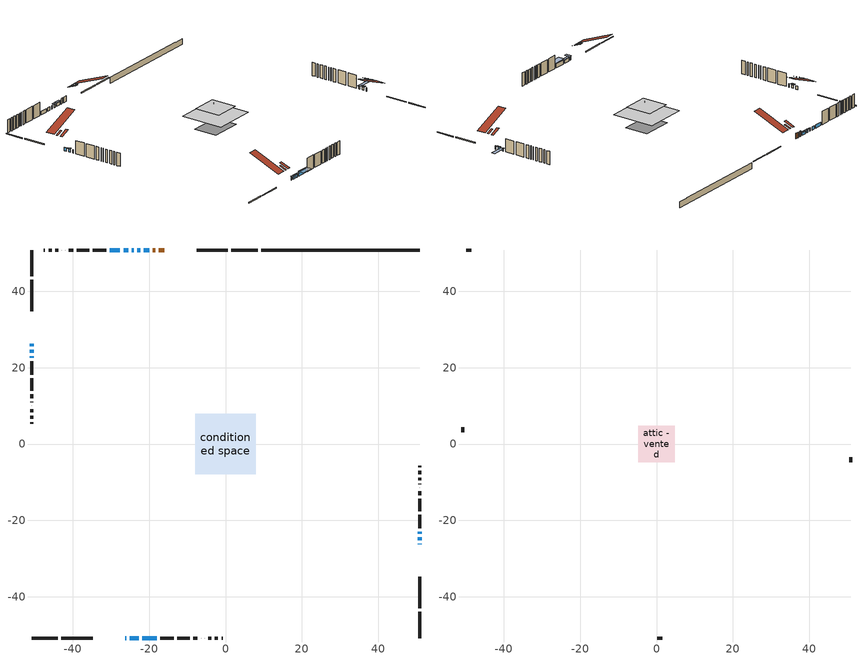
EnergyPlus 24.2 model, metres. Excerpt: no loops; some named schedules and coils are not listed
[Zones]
conditioned space
 floor outside (Floor1 construction): -3.23,-3.23 -3.23,3.23 3.23,3.23 3.23,-3.23 z0.32
 floor adiabatic (AdiabaticFloorConstruction): -7.94,-7.94 -7.94,7.94 7.94,7.94 7.94,-7.94 z2.76
 floor foundation (Slab1 construction): -5.94,-4.42 -5.94,4.42 5.94,4.42 5.94,-4.42 z-1.89
 wall outside (RimJoist1 construction): 8.45,50.83 1.54,50.83 / -50.83,-50.83 -43.92,-50.83 / -50.83,50.83 -50.83,43.92 / 50.83,-50.83 50.83,-43.92 z0.32:0.62
 wall outside (RimJoist2 construction): 0.61,50.83 -7.58,50.83 / -42.99,-50.83 -34.8,-50.83 / -50.83,42.99 -50.83,34.8 / 50.83,-42.99 50.83,-34.8 z0.32:0.62
 wall outside (AdiabaticWallConstruction 1): -16.06,50.83 -17.48,50.83 / -18.41,50.83 -19.01,50.83 z0.32:2.35
 wall outside (AdiabaticWallConstruction): -26.33,-50.83 -25.97,-50.83 z0.32:1.52; -50.83,26.33 -50.83,25.56 / 50.83,-26.33 50.83,-26.15 / -50.83,22.94 -50.83,22.57 / -24.09,50.83 -24.58,50.83 / -25.51,50.83 -26.72,50.83 / -27.64,50.83 -30.38,50.83 z0.32:1.54; -19.94,50.83 -21.47,50.83 / -25.04,-50.83 -22.76,-50.83 / -50.83,24.63 -50.83,23.87 / -22.4,50.83 -23.16,50.83 / 50.83,-25.23 50.83,-24.46 z0.32:1.49; 50.83,-23.54 50.83,-23.02 z0.32:1.14; -21.83,-50.83 -17.96,-50.83 z0.32:1.84
 wall outside (Wall1 construction): -31.31,50.83 -34.82,50.83 / -17.03,-50.83 -13.52,-50.83 / -50.83,21.64 -50.83,18.12 / 50.83,-22.1 50.83,-18.58 z0.32:5.2
 wall outside (Wall2 construction): -35.75,50.83 -39.02,50.83 / -12.59,-50.83 -9.32,-50.83 / -50.83,17.19 -50.83,13.93 / 50.83,-17.65 50.83,-14.38 z0.32:5.2
 wall outside (Wall3 construction): -39.95,50.83 -41,50.83 / -8.39,-50.83 -7.34,-50.83 / -50.83,13 -50.83,11.94 / 50.83,-13.46 50.83,-12.4 z0.32:5.2
 wall outside (Wall4 construction): -41.93,50.83 -41.99,50.83 / -6.41,-50.83 -6.35,-50.83 / -50.83,11.01 -50.83,10.96 / 50.83,-11.47 50.83,-11.41 z0.32:5.2
 wall outside (Wall5 construction): -42.92,50.83 -42.93,50.83 / -5.43,-50.83 -5.41,-50.83 / -50.83,10.03 -50.83,10.01 / 50.83,-10.49 50.83,-10.47 z0.32:5.2
 wall outside (Wall6 construction): -43.86,50.83 -44.58,50.83 / -4.48,-50.83 -3.76,-50.83 / -50.83,9.08 -50.83,8.37 / 50.83,-9.54 50.83,-8.82 z0.32:5.2
 wall outside (Wall7 construction): -45.51,50.83 -46.37,50.83 / -2.83,-50.83 -1.97,-50.83 / -50.83,7.44 -50.83,6.57 / 50.83,-7.89 50.83,-7.03 z0.32:5.2
 wall outside (Wall8 construction): -47.3,50.83 -47.67,50.83 / -1.04,-50.83 -0.67,-50.83 / -50.83,5.65 -50.83,5.27 / 50.83,-6.1 50.83,-5.73 z0.32:5.2
 wall foundation (FoundationWall1 construction): 9.37,50.83,-1.89 9.37,50.83,0.32 46.68,50.83,0.32 46.68,50.83,0.21 50.83,50.83,0.21 50.83,50.83,-1.89
 window (WindowConstruction 11): -26.32,-50.83 -25.97,-50.83 z0.32:1.51
 window (WindowConstruction 4): -50.83,26.32 -50.83,25.56 z0.32:1.54
 window (WindowConstruction 5): 50.83,-26.32 50.83,-26.15 z0.32:1.54
 window (WindowConstruction 6): -19.94,50.83 -21.47,50.83 z0.32:1.49
 window (WindowConstruction 7): -25.04,-50.83 -22.76,-50.83 z0.32:1.49
 window (WindowConstruction 8): -50.83,24.63 -50.83,23.87 z0.32:1.49
 window (WindowConstruction 9): -22.4,50.83 -23.16,50.83 z0.32:1.49
 window (WindowConstruction 10): 50.83,-25.22 50.83,-24.46 z0.32:1.49
 window (WindowConstruction 12): 50.83,-23.53 50.83,-23.02 z0.32:1.13
 window (WindowConstruction 13): -50.83,22.94 -50.83,22.57 z0.32:1.54
 window (WindowConstruction): -24.09,50.83 -24.58,50.83 z0.32:1.54
 window (WindowConstruction 1): -25.51,50.83 -26.71,50.83 z0.32:1.54
 window (WindowConstruction 2): -27.64,50.83 -30.38,50.83 z0.32:1.54
 window (WindowConstruction 3): -21.83,-50.83 -17.96,-50.83 z0.32:1.84
 door (Door): -16.06,50.83 -17.48,50.83 z0.32:2.35
 door (Door 1): -18.41,50.83 -19.01,50.83 z0.32:2.35
 ceiling adiabatic (AdiabaticFloorConstruction): 7.94,-7.94 7.94,7.94 -7.94,7.94 -7.94,-7.94 z2.76
 roof outside (Roof4 construction): -13.29,50.83,5.2 -13.29,48.47,6.18 -12.65,48.47,6.18 -12.65,50.83,5.2; -29.09,-50.83,5.2 -29.09,-48.47,6.18 -29.73,-48.47,6.18 -29.73,-50.83,5.2; -50.83,29.09,5.2 -48.47,29.09,6.18 -48.47,29.73,6.18 -50.83,29.73,5.2; 50.83,-29.09,5.2 48.47,-29.09,6.18 48.47,-29.73,6.18 50.83,-29.73,5.2
 roof outside (Roof5 construction): -15.13,50.83,5.2 -15.13,47.47,6.6 -14.22,47.47,6.6 -14.22,50.83,5.2; -27.25,-50.83,5.2 -27.25,-47.47,6.6 -28.16,-47.47,6.6 -28.16,-50.83,5.2; -50.83,27.25,5.2 -47.47,27.25,6.6 -47.47,28.16,6.6 -50.83,28.16,5.2; 50.83,-27.25,5.2 47.47,-27.25,6.6 47.47,-28.16,6.6 50.83,-28.16,5.2
attic - vented
 floor to conditioned space (Floor2 construction Reversed): -4.83,-4.83 -4.83,4.83 4.83,4.83 4.83,-4.83 z5.2
 floor to conditioned space (Floor3 construction Reversed): -2.95,-2.95 -2.95,2.95 2.95,2.95 2.95,-2.95 z5.2
 floor to conditioned space (Floor4 construction Reversed): -2.48,-2.48 -2.48,2.48 2.48,2.48 2.48,-2.48 z5.2
 wall outside (Wall9 construction): -48.6,50.83 -49.9,50.83 / 0.26,-50.83 1.56,-50.83 / -50.83,4.35 -50.83,3.05 / 50.83,-4.8 50.83,-3.5 z0.32:5.2
 roof outside (Roof1 construction): -11.72,50.83,5.2 -11.72,38.95,10.14 -8.51,38.95,10.14 -8.51,50.83,5.2; -30.66,-50.83,5.2 -30.66,-38.95,10.14 -33.87,-38.95,10.14 -33.87,-50.83,5.2; -50.83,30.66,5.2 -38.95,30.66,10.14 -38.95,33.87,10.14 -50.83,33.87,5.2; 50.83,-30.66,5.2 38.95,-30.66,10.14 38.95,-33.87,10.14 50.83,-33.87,5.2
shading: -25.67,-50.83 -26.62,-50.83 -26.62,-52.96 -25.67,-52.96 z1.81; -21.77,50.83 -19.64,50.83 -19.64,51.44 -21.77,51.44 z1.79; -22.46,-50.83 -25.34,-50.83 -25.34,-51.44 -22.46,-51.44 z1.79; -50.83,23.57 -50.83,24.93 -51.44,24.93 -51.44,23.57 z1.79; -23.46,50.83 -22.1,50.83 -22.1,51.44 -23.46,51.44 z1.79; 50.83,-24.16 50.83,-25.52 51.44,-25.52 51.44,-24.16 z1.79; 50.83,-22.73 50.83,-23.83 56.32,-23.83 56.32,-22.73 z1.43; -17.67,-50.83 -22.13,-50.83 -22.13,-52.96 -17.67,-52.96 z2.14
[Building]
Building 1: Terrain=Suburbs
[Site:Location]
Halifax Intl AP_NS: Latitude {deg}=44.88; Longitude {deg}=-63.51; Time Zone {hr}=-4; Elevation {m}=145; Keep Site Location Information=Yes
[Site:GroundTemperature:Shallow]
3.15511, 1.33576, 1.19006, 2.05344, 5.51939, 8.9692, 11.96, 13.8546, 14.0156, 12.4746, 9.56009, 6.2161
[Site:WaterMainsTemperature]
Calculation Method=Schedule; Temperature Schedule=mains temperature schedule
[Material] Roughness=Rough; Thermal Absorptance=0.9
Name | Thickness {m} | Conductivity {W/m-K} | Density {kg/m3} | Specific Heat {J/kg-K} | Solar Absorptance | Visible Absorptance
asphalt or fiberglass shingles | 0.00635 | 0.162714 | 1121.4 | 1465.45 | 0.4 | 0.4
ceiling loosefill ins | 0.169333 | 0.0480833 | 16.02 | 1046.75 | 0.7 | 0.7
ceiling stud and cavity | 0.1397 | 0.132228 | 65.682 | 1177.47 | 0.7 | 0.7
ceiling stud and cavity 1 | 0.1397 | 0.137024 | 65.682 | 1177.47 | 0.7 | 0.7
ceiling stud and cavity 2 | 0.1397 | 0.153456 | 65.682 | 1177.47 | 0.7 | 0.7
concrete 4.0 in. | 0.1016 | 1.803125 | 2242.8 | 837.4 | 0.7 | 0.7
concrete 8.0 in. | 0.2032 | 1.803125 | 2242.8 | 837.4 | 0.7 | 0.7
door material | 0.04445 | 0.0451087 | 512.64 | 1214.23 | 0.7 | 0.7
exterior vertical ins | 0.00865785 | 0.029427 | 32.04 | 1214.23 | 0.7 | 0.7
floor covering | 0.0127 | 0.0433444 | 54.468 | 1339.84 | 0.6 | 0.6
floor rigid ins | 0.103632 | 0.029427 | 32.04 | 1214.23 | 0.7 | 0.7
floor rigid ins 1; wall rigid ins 1 | 0.512978 | 0.029427 | 32.04 | 1214.23 | 0.7 | 0.7
floor stud and cavity | 0.1397 | 0.15164 | 92.3553 | 1139.71 | 0.7 | 0.7
floor stud and cavity 1 | 0.1397 | 1.75129 | 37.0049 | 1207.88 | 0.7 | 0.7
furniture material conditioned space 1 | 0.1524 | 0.115458 | 640.8 | 1214.23 | 0.6 | 0.6
gypsum board | 0.0127 | 0.160291 | 801 | 837.4 | 0.6 | 0.6
gypsum board 1 | 0.0127 | 0.160291 | 801 | 837.4 | 0.7 | 0.7
osb sheathing 0.5 in. | 0.0127 | 0.115458 | 512.64 | 1214.23 | 0.7 | 0.7
osb sheathing 0.75 in. | 0.01905 | 0.115458 | 512.64 | 1214.23 | 0.7 | 0.7
osb sheathing 2.0 in. | 0.0508 | 0.115458 | 512.64 | 1214.23 | 0.7 | 0.7
rim joist rigid ins; roof rigid ins; wall rigid ins | 0.051816 | 0.029427 | 32.04 | 1214.23 | 0.7 | 0.7
rim joist stud and cavity | 0.0508 | 24.0425 | 6.31874 | 1174.65 | 0.6 | 0.6
rim joist stud and cavity 1 | 0.0508 | 0.0402607 | 125.044 | 1163.47 | 0.6 | 0.6
roof stud and cavity | 0.2032 | 0.22829 | 78.34581 | 1123.46 | 0.7 | 0.7
roof stud and cavity 1 | 0.2032 | 0.222138 | 78.34581 | 1123.46 | 0.7 | 0.7
wall stud and cavity | 0.1397 | 0.212138 | 139.0536 | 1170.24 | 0.7 | 0.7
wall stud and cavity 1 | 0.1397 | 0.357393 | 139.0536 | 1170.24 | 0.7 | 0.7
wall stud and cavity 10 | 0.0889 | 0.391764 | 83.0341 | 1211.67 | 0.7 | 0.7
wall stud and cavity 2 | 0.1397 | 0.246398 | 139.0536 | 1170.24 | 0.7 | 0.7
wall stud and cavity 3 | 0.1397 | 0.0727874 | 139.0536 | 1170.24 | 0.7 | 0.7
wall stud and cavity 4 | 0.1397 | 0.0762868 | 139.0536 | 1170.24 | 0.7 | 0.7
wall stud and cavity 5 | 0.1397 | 0.300532 | 139.0536 | 1170.24 | 0.7 | 0.7
wall stud and cavity 6 | 0.1397 | 0.226685 | 139.0536 | 1170.24 | 0.7 | 0.7
wall stud and cavity 7 | 0.1397 | 0.256764 | 139.0536 | 1170.24 | 0.7 | 0.7
wall stud and cavity 8 | 0.0889 | 6.1454 | 50.32683 | 1063.81 | 0.6 | 0.6
wall stud and cavity 9 | 0.0889 | 0.380278 | 52.3479 | 1209.89 | 0.7 | 0.7
wood siding | 0.0254 | 0.102417 | 544.68 | 1172.36 | 0.4 | 0.4
wood siding 1 | 0.00254 | 0.102417 | 544.68 | 1172.36 | 0.4 | 0.4
wood siding 2; wood siding 3; wood siding 4 | 0.0254 | 0.102417 | 544.68 | 1172.36 | 0.7 | 0.7
[WindowMaterial:SimpleGlazingSystem]
Name | U-Factor {W/m2-K} | Solar Heat Gain Coefficient
WindowMaterial | 3.03376 | 0.46
WindowMaterial 1 | 2.9395 | 0.6
WindowMaterial 2 | 2.983789 | 0.58
WindowMaterial 3 | 2.97584 | 0.57
WindowMaterial 4 | 3.01842 | 0.52
WindowMaterial 5 | 2.58576 | 0.49
WindowMaterial 6 | 3.0082 | 0.52
WindowMaterial 7 | 6.05332 | 0.51
WindowMaterial 8 | 5.69447 | 0.6
WindowMaterial 9 | 5.13859 | 0.49
[Construction]
AdiabaticFloorConstruction: floor stud and cavity 1, floor rigid ins 1, osb sheathing 0.75 in., floor covering
AdiabaticWallConstruction: wood siding 3, wall rigid ins 1, wall stud and cavity 9, gypsum board
AdiabaticWallConstruction 1: wood siding 4, wall rigid ins 1, wall stud and cavity 9, gypsum board
Door; Door 1: door material
Floor1 construction: floor stud and cavity, floor rigid ins, osb sheathing 0.75 in., floor covering
Floor2 construction Reversed: gypsum board, ceiling stud and cavity, ceiling loosefill ins
Floor3 construction Reversed: gypsum board, ceiling stud and cavity 1, ceiling loosefill ins
Floor4 construction Reversed: gypsum board, ceiling stud and cavity 2, ceiling loosefill ins
FoundationWall1 construction: concrete 8.0 in., gypsum board 1
furniture construction conditioned space 1: furniture material conditioned space 1
PartitionWallConstruction: gypsum board, wall stud and cavity 10, gypsum board
RimJoist1 construction: wood siding 2, rim joist stud and cavity
RimJoist2 construction: wood siding 2, rim joist rigid ins, osb sheathing 2.0 in., rim joist stud and cavity 1
Roof1 construction: asphalt or fiberglass shingles
Roof4 construction: asphalt or fiberglass shingles, roof rigid ins, osb sheathing 0.75 in., roof stud and cavity, gypsum board
Roof5 construction: asphalt or fiberglass shingles, roof rigid ins, osb sheathing 0.75 in., roof stud and cavity 1, gypsum board
Slab1 construction: concrete 4.0 in.
Wall1 construction: wood siding, wall rigid ins, osb sheathing 0.5 in., wall stud and cavity, gypsum board
Wall2 construction: wood siding, wall rigid ins, osb sheathing 0.5 in., wall stud and cavity 1, gypsum board
Wall3 construction: wood siding, wall rigid ins, osb sheathing 0.5 in., wall stud and cavity 2, gypsum board
Wall4 construction: wood siding, osb sheathing 0.5 in., wall stud and cavity 3, gypsum board
Wall5 construction: wood siding, osb sheathing 0.5 in., wall stud and cavity 4, gypsum board
Wall6 construction: wood siding, wall rigid ins, osb sheathing 0.5 in., wall stud and cavity 5, gypsum board
Wall7 construction: wood siding, wall rigid ins, osb sheathing 0.5 in., wall stud and cavity 6, gypsum board
Wall8 construction: wood siding, wall rigid ins, osb sheathing 0.5 in., wall stud and cavity 7, gypsum board
Wall9 construction: wood siding 1, wall stud and cavity 8
WindowConstruction; WindowConstruction 6: WindowMaterial
WindowConstruction 1: WindowMaterial 1
WindowConstruction 10; WindowConstruction 7; WindowConstruction 8; WindowConstruction 9: WindowMaterial 6
WindowConstruction 11: WindowMaterial 7
WindowConstruction 12: WindowMaterial 8
WindowConstruction 13: WindowMaterial 9
WindowConstruction 2: WindowMaterial 2
WindowConstruction 3: WindowMaterial 3
WindowConstruction 4: WindowMaterial 4
WindowConstruction 5: WindowMaterial 5
[Zone] Multiplier=1; Part of Total Floor Area=Yes
Name | Volume {m3}
attic - vented | 120.958
conditioned space | 1115.9
[Space]
Name | Zone | Volume {m3}
attic - vented 1 | attic - vented | 120.958
conditioned space 1 | conditioned space | 1115.9
[ZoneInfiltration:EffectiveLeakageArea]
infil attic - vented 1: Zone or Space=attic - vented 1; Schedule=Always On Discrete; Effective Air Leakage Area {cm2}=5469.85; Stack Coefficient=0.000683118; Wind Coefficient=1.76591e-05
[ZoneMixing]
whole house fan mix: Zone or Space=attic - vented; Schedule=Always On Continuous; Design Flow Rate Calculation Method=Flow/Zone; Design Flow Rate {m3/s}=0; Source Zone or Space=conditioned space
[SurfaceProperty:ExposedFoundationPerimeter]
Slab1: Exposed Perimeter Calculation Method=TotalExposedPerimeter; Total Exposed Perimeter {m}=41.453
[InternalMass] Zone or ZoneList=conditioned space; Space or SpaceList=conditioned space 1
Name | Construction | Surface Area {m2}
furniture mass conditioned space 1 | furniture construction conditioned space 1 | 159.512
partition wall mass | PartitionWallConstruction | 398.78
[Lights]
interior lighting: Zone or ZoneList or Space or SpaceList=conditioned space 1; Schedule=interior lighting schedule; Design Level Calculation Method=LightingLevel; Lighting Level {W}=343.2; Return Air Fraction=0; Fraction Radiant=0.6; Fraction Visible=0.2; Fraction Replaceable=1
[People]
occupants: Zone or ZoneList or Space or SpaceList=conditioned space 1; Number of People Schedule=occupants schedule; Number of People Calculation Method=People; Number of People=3; Fraction Radiant=0.314171; Sensible Heat Fraction=0.56303; Activity Level Schedule=occupants activity schedule; Carbon Dioxide Generation Rate {m3/s-W}=0; Enable ASHRAE 55 Comfort Warnings=No; Mean Radiant Temperature Calculation Type=EnclosureAveraged
[ElectricEquipment] Zone or ZoneList or Space or SpaceList=conditioned space 1; Design Level Calculation Method=EquipmentLevel
Name | Schedule | Design Level {W} | Fraction Latent | Fraction Radiant | Fraction Lost
clothes dryer | clothes dryer schedule | 140.772 | 0.015 | 0.081 | 0.85
clothes washer | clothes washer schedule | 32.1985 | 0.03 | 0.162 | 0.7
cooking range | cooking range schedule | 215.147 | 0.08 | 0.432 | 0.2
dishwasher | dishwasher schedule | 66.8632 | 0.3 | 0.18 | 0.4
fridge | fridge schedule | 72.9452 | 0 | 0.6 | 0
mech vent bath fan 0 | mech vent bath fan 0 schedule | 25.1 | 0 | 0 | 1
mech vent house fan | mech vent house fan schedule | 12.6667 | 0 | 0 | 1
mech vent house fan cfis | mech vent house fan cfis schedule | 0 | 0 | 0 | 0
mech vent range fan 0 | mech vent range fan 0 schedule | 57 | 0 | 0 | 1
misc plug loads | misc plug loads schedule | 494.7 | 0.045 | 0.513 | 0.1
whole house fan | Always On Discrete | 0 | 0 | 0 | 1
[OtherEquipment] Zone or ZoneList or Space or SpaceList=conditioned space 1; Design Level Calculation Method=EquipmentLevel
Name | Fuel Type | Schedule | Design Level {W} | Fraction Latent | Fraction Radiant | Fraction Lost
clothes dryer 1 | Electricity | clothes dryer schedule | 0 | 0.015 | 0.081 | 0.85
cooking range 1 | Electricity | cooking range schedule | 0 | 0.08 | 0.432 | 0.2
general water use latent | None | general water use schedule | 62.594 | 1 | 0 | 0
general water use sensible | None | general water use schedule | -61.6891 | 0 | 0.6 | 0
mech vent house fan latent load | None | Always On Discrete | 0 | 1 | 0 | 0
mech vent house fan sensible load | None | Always On Discrete | 0 | 0 | 0 | 0
water heater energy adjustment1 | Electricity | Always On Discrete | 0.01 | 0 | 0 | 1
[ZoneInfiltration:DesignFlowRate] Zone or ZoneList or Space or SpaceList=conditioned space 1; Schedule=Always On Discrete; Design Flow Rate Calculation Method=Flow/Zone; Design Flow Rate {m3/s}=0
infil flow; natural vent flow; whole house fan flow
[ZoneControl:Thermostat]
conditioned space Thermostat: Zone or ZoneList=conditioned space; Control Type Schedule=conditioned space Thermostat Schedule; Control 1=conditioned space temperature setpoint; Temperature Difference Between Cutout And Setpoint {deltaC}=0
[ThermostatSetpoint:DualSetpoint]
conditioned space temperature setpoint: Heating Setpoint Temperature Schedule=heating setpoint; Cooling Setpoint Temperature Schedule=cooling setpoint
[AirLoopHVAC:UnitarySystem]
unit heater unitary system: Control Type=Load; Controlling Zone or Thermostat Location=conditioned space; Dehumidification Control Type=None; Availability Schedule=Always On Discrete; Supply Fan=unit heater supply fan; Fan Placement=BlowThrough; Supply Air Fan Operating Mode Schedule=unit heater auto fan schedule; Heating Coil=unit heater htg coil; DX Heating Coil Sizing Ratio=1; Use DOAS DX Cooling Coil=No; Minimum Supply Air Temperature {C}=2; Latent Load Control=SensibleOnlyLoadControl; Cooling Supply Air Flow Rate Method=None; Heating Supply Air Flow Rate Method=SupplyAirFlowRate; Heating Supply Air Flow Rate {m3/s}=0.00141584; No Load Supply Air Flow Rate Method=SupplyAirFlowRate; No Load Supply Air Flow Rate {m3/s}=0; No Load Supply Air Flow Rate Control Set To Low Speed=Yes; Maximum Supply Air Temperature {C}=48.8889; Maximum Outdoor Dry-Bulb Temperature for Supplemental Heater Operation {C}=21; Ancillary On-Cycle Electric Power {W}=0; Ancillary Off-Cycle Electric Power {W}=0
[Zone equipment]
conditioned space: electric baseboard, unit heater unitary system
[Foundation:Kiva]
Foundation Kiva 1: Initial Indoor Air Temperature {C}=18; Wall Height Above Grade {m}=0.32001; Wall Depth Below Slab {m}=0.2032; Custom Block Material Name 1=exterior vertical ins; Custom Block Depth 1 {m}=2.21001; Custom Block X Position 1 {m}=0.2159; Custom Block Z Position 1 {m}=0
[Foundation:Kiva:Settings]
Soil Conductivity {W/m-K}=0.849921; Soil Density {kg/m3}=1842.3; Soil Specific Heat {J/kg-K}=418.7; Ground Solar Absorptivity=0.9; Ground Thermal Absorptivity=0.9; Ground Surface Roughness {m}=0.03; Far-Field Width {m}=40; Deep-Ground Boundary Condition=ZeroFlux; Deep-Ground Depth {m}=40; Minimum Cell Dimension {m}=0.2; Maximum Cell Growth Coefficient=3; Simulation Timestep=Timestep
[Exterior:Lights]
exterior lighting: Schedule=exterior lighting schedule; Design Level {W}=75.6
[EnergyManagementSystem:Sensor] Output:Variable or Output:Meter Index Key=conditioned space
Name | Output:Variable or Output:Meter
conditioned_space_clg_unmet_s | Zone Cooling Setpoint Not Met Time
conditioned_space_htg_unmet_s | Zone Heating Setpoint Not Met Time
fridge_tin_s; tin_s; tin_s_1 | Zone Mean Air Temperature
tout_s | Zone Outdoor Air Drybulb Temperature
win_s | Zone Air Humidity Ratio
[Schedule:Constant]
Name | Hourly Value
Always On Continuous; mech vent house fan schedule; mech vent house fan cfis schedule; Always On Discrete | 1
occupants activity schedule | 117.228
fridge schedule; unit heater auto fan schedule | 0
[Schedule:Week:Daily]
interior lighting schedule Week Rule - Jan1-Jan27: interior lighting schedule day, interior lighting schedule day, interior lighting schedule day, interior lighting schedule day, interior lighting schedule day, interior lighting schedule day, interior lighting schedule day, interior lighting schedule default day, interior lighting schedule default day, interior lighting schedule default day, interior lighting schedule default day, interior lighting schedule default day
interior lighting schedule Week Rule - Jan28-Feb3: interior lighting schedule day, interior lighting schedule day, interior lighting schedule day, interior lighting schedule day, interior lighting schedule day 1, interior lighting schedule day 1, interior lighting schedule day 1, interior lighting schedule default day, interior lighting schedule default day, interior lighting schedule default day, interior lighting schedule default day, interior lighting schedule default day
interior lighting schedule Week Rule - Feb4-Feb24: interior lighting schedule day 1, interior lighting schedule day 1, interior lighting schedule day 1, interior lighting schedule day 1, interior lighting schedule day 1, interior lighting schedule day 1, interior lighting schedule day 1, interior lighting schedule default day, interior lighting schedule default day, interior lighting schedule default day, interior lighting schedule default day, interior lighting schedule default day
interior lighting schedule Week Rule - Feb25-Mar3: interior lighting schedule day 1, interior lighting schedule day 1, interior lighting schedule day 1, interior lighting schedule day 1, interior lighting schedule day 2, interior lighting schedule day 2, interior lighting schedule day 2, interior lighting schedule default day, interior lighting schedule default day, interior lighting schedule default day, interior lighting schedule default day, interior lighting schedule default day
interior lighting schedule Week Rule - Mar4-Mar31: interior lighting schedule day 2, interior lighting schedule day 2, interior lighting schedule day 2, interior lighting schedule day 2, interior lighting schedule day 2, interior lighting schedule day 2, interior lighting schedule day 2, interior lighting schedule default day, interior lighting schedule default day, interior lighting schedule default day, interior lighting schedule default day, interior lighting schedule default day
interior lighting schedule Week Rule - Apr1-Apr28: interior lighting schedule day 3, interior lighting schedule day 3, interior lighting schedule day 3, interior lighting schedule day 3, interior lighting schedule day 3, interior lighting schedule day 3, interior lighting schedule day 3, interior lighting schedule default day, interior lighting schedule default day, interior lighting schedule default day, interior lighting schedule default day, interior lighting schedule default day
interior lighting schedule Week Rule - Apr29-May5: interior lighting schedule day 3, interior lighting schedule day 3, interior lighting schedule day 4, interior lighting schedule day 4, interior lighting schedule day 4, interior lighting schedule day 4, interior lighting schedule day 4, interior lighting schedule default day, interior lighting schedule default day, interior lighting schedule default day, interior lighting schedule default day, interior lighting schedule default day
interior lighting schedule Week Rule - May6-May26: interior lighting schedule day 4, interior lighting schedule day 4, interior lighting schedule day 4, interior lighting schedule day 4, interior lighting schedule day 4, interior lighting schedule day 4, interior lighting schedule day 4, interior lighting schedule default day, interior lighting schedule default day, interior lighting schedule default day, interior lighting schedule default day, interior lighting schedule default day
interior lighting schedule Week Rule - May27-Jun2: interior lighting schedule day 4, interior lighting schedule day 4, interior lighting schedule day 4, interior lighting schedule day 4, interior lighting schedule day 4, interior lighting schedule day 5, interior lighting schedule day 5, interior lighting schedule default day, interior lighting schedule default day, interior lighting schedule default day, interior lighting schedule default day, interior lighting schedule default day
interior lighting schedule Week Rule - Jun3-Jun30: interior lighting schedule day 5, interior lighting schedule day 5, interior lighting schedule day 5, interior lighting schedule day 5, interior lighting schedule day 5, interior lighting schedule day 5, interior lighting schedule day 5, interior lighting schedule default day, interior lighting schedule default day, interior lighting schedule default day, interior lighting schedule default day, interior lighting schedule default day
interior lighting schedule Week Rule - Jul1-Jul28: interior lighting schedule day 6, interior lighting schedule day 6, interior lighting schedule day 6, interior lighting schedule day 6, interior lighting schedule day 6, interior lighting schedule day 6, interior lighting schedule day 6, interior lighting schedule default day, interior lighting schedule default day, interior lighting schedule default day, interior lighting schedule default day, interior lighting schedule default day
interior lighting schedule Week Rule - Jul29-Aug4: interior lighting schedule day 6, interior lighting schedule day 6, interior lighting schedule day 6, interior lighting schedule day 7, interior lighting schedule day 7, interior lighting schedule day 7, interior lighting schedule day 7, interior lighting schedule default day, interior lighting schedule default day, interior lighting schedule default day, interior lighting schedule default day, interior lighting schedule default day
interior lighting schedule Week Rule - Aug5-Aug25: interior lighting schedule day 7, interior lighting schedule day 7, interior lighting schedule day 7, interior lighting schedule day 7, interior lighting schedule day 7, interior lighting schedule day 7, interior lighting schedule day 7, interior lighting schedule default day, interior lighting schedule default day, interior lighting schedule default day, interior lighting schedule default day, interior lighting schedule default day
interior lighting schedule Week Rule - Aug26-Sep1: interior lighting schedule day 7, interior lighting schedule day 7, interior lighting schedule day 7, interior lighting schedule day 7, interior lighting schedule day 7, interior lighting schedule day 7, interior lighting schedule day 8, interior lighting schedule default day, interior lighting schedule default day, interior lighting schedule default day, interior lighting schedule default day, interior lighting schedule default day
interior lighting schedule Week Rule - Sep2-Sep29: interior lighting schedule day 8, interior lighting schedule day 8, interior lighting schedule day 8, interior lighting schedule day 8, interior lighting schedule day 8, interior lighting schedule day 8, interior lighting schedule day 8, interior lighting schedule default day, interior lighting schedule default day, interior lighting schedule default day, interior lighting schedule default day, interior lighting schedule default day
interior lighting schedule Week Rule - Sep30-Oct6: interior lighting schedule day 8, interior lighting schedule day 9, interior lighting schedule day 9, interior lighting schedule day 9, interior lighting schedule day 9, interior lighting schedule day 9, interior lighting schedule day 9, interior lighting schedule default day, interior lighting schedule default day, interior lighting schedule default day, interior lighting schedule default day, interior lighting schedule default day
interior lighting schedule Week Rule - Oct7-Oct27: interior lighting schedule day 9, interior lighting schedule day 9, interior lighting schedule day 9, interior lighting schedule day 9, interior lighting schedule day 9, interior lighting schedule day 9, interior lighting schedule day 9, interior lighting schedule default day, interior lighting schedule default day, interior lighting schedule default day, interior lighting schedule default day, interior lighting schedule default day
interior lighting schedule Week Rule - Oct28-Nov3: interior lighting schedule day 9, interior lighting schedule day 9, interior lighting schedule day 9, interior lighting schedule day 9, interior lighting schedule day 10, interior lighting schedule day 10, interior lighting schedule day 10, interior lighting schedule default day, interior lighting schedule default day, interior lighting schedule default day, interior lighting schedule default day, interior lighting schedule default day
interior lighting schedule Week Rule - Nov4-Nov24: interior lighting schedule day 10, interior lighting schedule day 10, interior lighting schedule day 10, interior lighting schedule day 10, interior lighting schedule day 10, interior lighting schedule day 10, interior lighting schedule day 10, interior lighting schedule default day, interior lighting schedule default day, interior lighting schedule default day, interior lighting schedule default day, interior lighting schedule default day
interior lighting schedule Week Rule - Nov25-Dec1: interior lighting schedule day 10, interior lighting schedule day 10, interior lighting schedule day 10, interior lighting schedule day 10, interior lighting schedule day 10, interior lighting schedule day 10, interior lighting schedule day 11, interior lighting schedule default day, interior lighting schedule default day, interior lighting schedule default day, interior lighting schedule default day, interior lighting schedule default day
interior lighting schedule Week Rule - Dec2-Dec31: interior lighting schedule day 11, interior lighting schedule day 11, interior lighting schedule day 11, interior lighting schedule day 11, interior lighting schedule day 11, interior lighting schedule day 11, interior lighting schedule day 11, interior lighting schedule default day, interior lighting schedule default day, interior lighting schedule default day, interior lighting schedule default day, interior lighting schedule default day
occupants schedule Week Rule - Jan1-Dec31: occupants schedule day, occupants schedule day, occupants schedule day, occupants schedule day, occupants schedule day, occupants schedule day, occupants schedule day, occupants schedule default day, occupants schedule default day, occupants schedule default day, occupants schedule default day, occupants schedule default day
clothes dryer schedule Week Rule - Jan1-Dec31: clothes dryer schedule day, clothes dryer schedule day, clothes dryer schedule day, clothes dryer schedule day, clothes dryer schedule day, clothes dryer schedule day, clothes dryer schedule day, clothes dryer schedule default day, clothes dryer schedule default day, clothes dryer schedule default day, clothes dryer schedule default day, clothes dryer schedule default day
clothes washer schedule Week Rule - Jan1-Dec31: clothes washer schedule day, clothes washer schedule day, clothes washer schedule day, clothes washer schedule day, clothes washer schedule day, clothes washer schedule day, clothes washer schedule day, clothes washer schedule default day, clothes washer schedule default day, clothes washer schedule default day, clothes washer schedule default day, clothes washer schedule default day
cooking range schedule Week Rule - Jan1-Dec31: cooking range schedule day, cooking range schedule day, cooking range schedule day, cooking range schedule day, cooking range schedule day, cooking range schedule day, cooking range schedule day, cooking range schedule default day, cooking range schedule default day, cooking range schedule default day, cooking range schedule default day, cooking range schedule default day
dishwasher schedule Week Rule - Jan1-Dec31: dishwasher schedule day, dishwasher schedule day, dishwasher schedule day, dishwasher schedule day, dishwasher schedule day, dishwasher schedule day, dishwasher schedule day, dishwasher schedule default day, dishwasher schedule default day, dishwasher schedule default day, dishwasher schedule default day, dishwasher schedule default day
mech vent bath fan 0 schedule Week Rule - Jan1-Dec31: mech vent bath fan 0 schedule day, mech vent bath fan 0 schedule day, mech vent bath fan 0 schedule day, mech vent bath fan 0 schedule day, mech vent bath fan 0 schedule day, mech vent bath fan 0 schedule day, mech vent bath fan 0 schedule day, mech vent bath fan 0 schedule default day, mech vent bath fan 0 schedule default day, mech vent bath fan 0 schedule default day, mech vent bath fan 0 schedule default day, mech vent bath fan 0 schedule default day
[Schedule:Year]
interior lighting schedule: interior lighting schedule Week Rule - Jan1-Jan27, 1, 1, 1, 27, interior lighting schedule Week Rule - Jan28-Feb3, 1, 28, 2, 3, interior lighting schedule Week Rule - Feb4-Feb24, 2, 4, 2, 24, interior lighting schedule Week Rule - Feb25-Mar3, 2, 25, 3, 3, interior lighting schedule Week Rule - Mar4-Mar31, 3, 4, 3, 31, interior lighting schedule Week Rule - Apr1-Apr28, 4, 1, 4, 28, interior lighting schedule Week Rule - Apr29-May5, 4, 29, 5, 5, interior lighting schedule Week Rule - May6-May26, 5, 6, 5, 26, interior lighting schedule Week Rule - May27-Jun2, 5, 27, 6, 2, interior lighting schedule Week Rule - Jun3-Jun30, 6, 3, 6, 30, interior lighting schedule Week Rule - Jul1-Jul28, 7, 1, 7, 28, interior lighting schedule Week Rule - Jul29-Aug4, 7, 29, 8, 4, interior lighting schedule Week Rule - Aug5-Aug25, 8, 5, 8, 25, interior lighting schedule Week Rule - Aug26-Sep1, 8, 26, 9, 1, interior lighting schedule Week Rule - Sep2-Sep29, 9, 2, 9, 29, interior lighting schedule Week Rule - Sep30-Oct6, 9, 30, 10, 6, interior lighting schedule Week Rule - Oct7-Oct27, 10, 7, 10, 27, interior lighting schedule Week Rule - Oct28-Nov3, 10, 28, 11, 3, interior lighting schedule Week Rule - Nov4-Nov24, 11, 4, 11, 24, interior lighting schedule Week Rule - Nov25-Dec1, 11, 25, 12, 1, interior lighting schedule Week Rule - Dec2-Dec31, 12, 2, 12, 31
occupants schedule: occupants schedule Week Rule - Jan1-Dec31, 1, 1, 12, 31
clothes dryer schedule: clothes dryer schedule Week Rule - Jan1-Dec31, 1, 1, 12, 31
clothes washer schedule: clothes washer schedule Week Rule - Jan1-Dec31, 1, 1, 12, 31
cooking range schedule: cooking range schedule Week Rule - Jan1-Dec31, 1, 1, 12, 31
dishwasher schedule: dishwasher schedule Week Rule - Jan1-Dec31, 1, 1, 12, 31
mech vent bath fan 0 schedule: mech vent bath fan 0 schedule Week Rule - Jan1-Dec31, 1, 1, 12, 31
mech vent range fan 0 schedule: mech vent range fan 0 schedule Week Rule - Jan1-Dec31, 1, 1, 12, 31
misc plug loads schedule: misc plug loads schedule Week Rule - Jan1-Dec31, 1, 1, 12, 31
general water use schedule: general water use schedule Week Rule - Jan1-Dec31, 1, 1, 12, 31
exterior lighting schedule: exterior lighting schedule Week Rule - Jan1-Jan27, 1, 1, 1, 27, exterior lighting schedule Week Rule - Jan28-Feb3, 1, 28, 2, 3, exterior lighting schedule Week Rule - Feb4-Feb24, 2, 4, 2, 24, exterior lighting schedule Week Rule - Feb25-Mar3, 2, 25, 3, 3, exterior lighting schedule Week Rule - Mar4-Mar31, 3, 4, 3, 31, exterior lighting schedule Week Rule - Apr1-Apr28, 4, 1, 4, 28, exterior lighting schedule Week Rule - Apr29-May5, 4, 29, 5, 5, exterior lighting schedule Week Rule - May6-May26, 5, 6, 5, 26, exterior lighting schedule Week Rule - May27-Jun2, 5, 27, 6, 2, exterior lighting schedule Week Rule - Jun3-Jun30, 6, 3, 6, 30, exterior lighting schedule Week Rule - Jul1-Jul28, 7, 1, 7, 28, exterior lighting schedule Week Rule - Jul29-Aug4, 7, 29, 8, 4, exterior lighting schedule Week Rule - Aug5-Aug25, 8, 5, 8, 25, exterior lighting schedule Week Rule - Aug26-Sep1, 8, 26, 9, 1, exterior lighting schedule Week Rule - Sep2-Sep29, 9, 2, 9, 29, exterior lighting schedule Week Rule - Sep30-Oct6, 9, 30, 10, 6, exterior lighting schedule Week Rule - Oct7-Oct27, 10, 7, 10, 27, exterior lighting schedule Week Rule - Oct28-Nov3, 10, 28, 11, 3, exterior lighting schedule Week Rule - Nov4-Nov24, 11, 4, 11, 24, exterior lighting schedule Week Rule - Nov25-Dec1, 11, 25, 12, 1, exterior lighting schedule Week Rule - Dec2-Dec31, 12, 2, 12, 31
[Schedule:Compact]
conditioned space Thermostat Schedule: Through: 12/31, For: AllDays, Until: 24:00, 4
mains temperature schedule: Through: 01/01, For: AllDays, Until: 24:00, 7.41, Through: 01/02, For: AllDays, Until: 24:00, 7.34833, Through: 01/03, For: AllDays, Until: 24:00, 7.28778, Through: 01/04, For: AllDays, Until: 24:00, 7.22889, Through: 01/05, For: AllDays, Until: 24:00, 7.17056, Through: 01/06, For: AllDays, Until: 24:00, 7.11333, Through: 01/07, For: AllDays, Until: 24:00, 7.05722, Through: 01/08, For: AllDays, Until: 24:00, 7.00167, Through: 01/09, For: AllDays, Until: 24:00, 6.94778, Through: 01/10, For: AllDays, Until: 24:00, 6.895, Through: 01/11, For: AllDays, Until: 24:00, 6.84333, Through: 01/12, For: AllDays, Until: 24:00, 6.79278, Through: 01/13, For: AllDays, Until: 24:00, 6.74389, Through: 01/14, For: AllDays, Until: 24:00, 6.69556, Through: 01/15, For: AllDays, Until: 24:00, 6.64889, Through: 01/16, For: AllDays, Until: 24:00, 6.60278, Through: 01/17, For: AllDays, Until: 24:00, 6.55833, Through: 01/18, For: AllDays, Until: 24:00, 6.515, Through: 01/19, For: AllDays, Until: 24:00, 6.47333, Through: 01/20, For: AllDays, Until: 24:00, 6.43278, Through: 01/21, For: AllDays, Until: 24:00, 6.39333, Through: 01/22, For: AllDays, Until: 24:00, 6.355, Through: 01/23, For: AllDays, Until: 24:00, 6.31833, Through: 01/24, For: AllDays, Until: 24:00, 6.28278, Through: 01/25, For: AllDays, Until: 24:00, 6.24889, Through: 01/26, For: AllDays, Until: 24:00, 6.21611, Through: 01/27, For: AllDays, Until: 24:00, 6.18444, Through: 01/28, For: AllDays, Until: 24:00, 6.15444, Through: 01/29, For: AllDays, Until: 24:00, 6.12556, Through: 01/30, For: AllDays, Until: 24:00, 6.09833, Through: 01/31, For: AllDays, Until: 24:00, 6.07222, Through: 02/01, For: AllDays, Until: 24:00, 6.04778, Through: 02/02, For: AllDays, Until: 24:00, 6.02444, Through: 02/03, For: AllDays, Until: 24:00, 6.00278, Through: 02/04, For: AllDays, Until: 24:00, 5.98222, Through: 02/05, For: AllDays, Until: 24:00, 5.96333, Through: 02/06, For: AllDays, Until: 24:00, 5.94556, Through: 02/07, For: AllDays, Until: 24:00, 5.92944, Through: 02/08, For: AllDays, Until: 24:00, 5.915, Through: 02/09, For: AllDays, Until: 24:00, 5.90167, Through: 02/10, For: AllDays, Until: 24:00, 5.89, Through: 02/11, For: AllDays, Until: 24:00, 5.87944, Through: 02/12, For: AllDays, Until: 24:00, 5.87056, Through: 02/13, For: AllDays, Until: 24:00, 5.86333, Through: 02/14, For: AllDays, Until: 24:00, 5.85722, Through: 02/15, For: AllDays, Until: 24:00, 5.85278, Through: 02/16, For: AllDays, Until: 24:00, 5.84944, Through: 02/17, For: AllDays, Until: 24:00, 5.84833, Through: 02/18, For: AllDays, Until: 24:00, 5.84778, Through: 02/19, For: AllDays, Until: 24:00, 5.84944, Through: 02/20, For: AllDays, Until: 24:00, 5.85167, Through: 02/21, For: AllDays, Until: 24:00, 5.85611, Through: 02/22, For: AllDays, Until: 24:00, 5.86167, Through: 02/23, For: AllDays, Until: 24:00, 5.86889, Through: 02/24, For: AllDays, Until: 24:00, 5.87722, Through: 02/25, For: AllDays, Until: 24:00, 5.88722, Through: 02/26, For: AllDays, Until: 24:00, 5.89889, Through: 02/27, For: AllDays, Until: 24:00, 5.91167, Through: 02/28, For: AllDays, Until: 24:00, 5.92611, Through: 03/01, For: AllDays, Until: 24:00, 5.94222, Through: 03/02, For: AllDays, Until: 24:00, 5.95944, Through: 03/03, For: AllDays, Until: 24:00, 5.97778, Through: 03/04, For: AllDays, Until: 24:00, 5.99778, Through: 03/05, For: AllDays, Until: 24:00, 6.01944, Through: 03/06, For: AllDays, Until: 24:00, 6.04222, Through: 03/07, For: AllDays, Until: 24:00, 6.06667, Through: 03/08, For: AllDays, Until: 24:00, 6.09222, Through: 03/09, For: AllDays, Until: 24:00, 6.11944, Through: 03/10, For: AllDays, Until: 24:00, 6.14778, Through: 03/11, For: AllDays, Until: 24:00, 6.17722, Through: 03/12, For: AllDays, Until: 24:00, 6.20833, Through: 03/13, For: AllDays, Until: 24:00, 6.24111, Through: 03/14, For: AllDays, Until: 24:00, 6.275, Through: 03/15, For: AllDays, Until: 24:00, 6.31, Through: 03/16, For: AllDays, Until: 24:00, 6.34667, Through: 03/17, For: AllDays, Until: 24:00, 6.38444, Through: 03/18, For: AllDays, Until: 24:00, 6.42333, Through: 03/19, For: AllDays, Until: 24:00, 6.46389, Through: 03/20, For: AllDays, Until: 24:00, 6.50556, Through: 03/21, For: AllDays, Until: 24:00, 6.54833, Through: 03/22, For: AllDays, Until: 24:00, 6.59278, Through: 03/23, For: AllDays, Until: 24:00, 6.63833, Through: 03/24, For: AllDays, Until: 24:00, 6.685, Through: 03/25, For: AllDays, Until: 24:00, 6.73278, Through: 03/26, For: AllDays, Until: 24:00, 6.78167, Through: 03/27, For: AllDays, Until: 24:00, 6.83167, Through: 03/28, For: AllDays, Until: 24:00, 6.88333, Through: 03/29, For: AllDays, Until: 24:00, 6.93611, Through: 03/30, For: AllDays, Until: 24:00, 6.98944, Through: 03/31, For: AllDays, Until: 24:00, 7.04444, Through: 04/01, For: AllDays, Until: 24:00, 7.1, Through: 04/02, For: AllDays, Until: 24:00, 7.15722, Through: 04/03, For: AllDays, Until: 24:00, 7.21556, Through: 04/04, For: AllDays, Until: 24:00, 7.27444, Through: 04/05, For: AllDays, Until: 24:00, 7.33444, Through: 04/06, For: AllDays, Until: 24:00, 7.39556, Through: 04/07, For: AllDays, Until: 24:00, 7.45778, Through: 04/08, For: AllDays, Until: 24:00, 7.52111, Through: 04/09, For: AllDays, Until: 24:00, 7.585, Through: 04/10, For: AllDays, Until: 24:00, 7.65, Through: 04/11, For: AllDays, Until: 24:00, 7.71611, Through: 04/12, For: AllDays, Until: 24:00, 7.78333, Through: 04/13, For: AllDays, Until: 24:00, 7.85111, Through: 04/14, For: AllDays, Until: 24:00, 7.91944, Through: 04/15, For: AllDays, Until: 24:00, 7.98889, Through: 04/16, For: AllDays, Until: 24:00, 8.05944, Through: 04/17, For: AllDays, Until: 24:00, 8.13056, Through: 04/18, For: AllDays, Until: 24:00, 8.20222, Through: 04/19, For: AllDays, Until: 24:00, 8.275, Through: 04/20, For: AllDays, Until: 24:00, 8.34833, Through: 04/21, For: AllDays, Until: 24:00, 8.42222, Through: 04/22, For: AllDays, Until: 24:00, 8.49722, Through: 04/23, For: AllDays, Until: 24:00, 8.57278, Through: 04/24, For: AllDays, Until: 24:00, 8.64889, Through: 04/25, For: AllDays, Until: 24:00, 8.72556, Through: 04/26, For: AllDays, Until: 24:00, 8.80278, Through: 04/27, For: AllDays, Until: 24:00, 8.88111, Through: 04/28, For: AllDays, Until: 24:00, 8.95944, Through: 04/29, For: AllDays, Until: 24:00, 9.03833, Through: 04/30, For: AllDays, Until: 24:00, 9.11778, Through: 05/01, For: AllDays, Until: 24:00, 9.19778, Through: 05/02, For: AllDays, Until: 24:00, 9.27833, Through: 05/03, For: AllDays, Until: 24:00, 9.35944, Through: 05/04, For: AllDays, Until: 24:00, 9.44056, Through: 05/05, For: AllDays, Until: 24:00, 9.52278, Through: 05/06, For: AllDays, Until: 24:00, 9.60444, Through: 05/07, For: AllDays, Until: 24:00, 9.68722, Through: 05/08, For: AllDays, Until: 24:00, 9.77, Through: 05/09, For: AllDays, Until: 24:00, 9.85278, Through: 05/10, For: AllDays, Until: 24:00, 9.93611, Through: 05/11, For: AllDays, Until: 24:00, 10.02, Through: 05/12, For: AllDays, Until: 24:00, 10.1039, Through: 05/13, For: AllDays, Until: 24:00, 10.1878, Through: 05/14, For: AllDays, Until: 24:00, 10.2722, Through: 05/15, For: AllDays, Until: 24:00, 10.3561, Through: 05/16, For: AllDays, Until: 24:00, 10.4406, Through: 05/17, For: AllDays, Until: 24:00, 10.5256, Through: 05/18, For: AllDays, Until: 24:00, 10.61, Through: 05/19, For: AllDays, Until: 24:00, 10.6944, Through: 05/20, For: AllDays, Until: 24:00, 10.7794, Through: 05/21, For: AllDays, Until: 24:00, 10.8639, Through: 05/22, For: AllDays, Until: 24:00, 10.9489, Through: 05/23, For: AllDays, Until: 24:00, 11.0333, Through: 05/24, For: AllDays, Until: 24:00, 11.1178, Through: 05/25, For: AllDays, Until: 24:00, 11.2022, Through: 05/26, For: AllDays, Until: 24:00, 11.2867, Through: 05/27, For: AllDays, Until: 24:00, 11.3711, Through: 05/28, For: AllDays, Until: 24:00, 11.455, Through: 05/29, For: AllDays, Until: 24:00, 11.5389, Through: 05/30, For: AllDays, Until: 24:00, 11.6222, Through: 05/31, For: AllDays, Until: 24:00, 11.7056, Through: 06/01, For: AllDays, Until: 24:00, 11.7883, Through: 06/02, For: AllDays, Until: 24:00, 11.8711, Through: 06/03, For: AllDays, Until: 24:00, 11.9539, Through: 06/04, For: AllDays, Until: 24:00, 12.0356, Through: 06/05, For: AllDays, Until: 24:00, 12.1172, Through: 06/06, For: AllDays, Until: 24:00, 12.1989, Through: 06/07, For: AllDays, Until: 24:00, 12.2794, Through: 06/08, For: AllDays, Until: 24:00, 12.36, Through: 06/09, For: AllDays, Until: 24:00, 12.44, Through: 06/10, For: AllDays, Until: 24:00, 12.5194, Through: 06/11, For: AllDays, Until: 24:00, 12.5983, Through: 06/12, For: AllDays, Until: 24:00, 12.6767, Through: 06/13, For: AllDays, Until: 24:00, 12.7544, Through: 06/14, For: AllDays, Until: 24:00, 12.8317, Through: 06/15, For: AllDays, Until: 24:00, 12.9083, Through: 06/16, For: AllDays, Until: 24:00, 12.9844, Through: 06/17, For: AllDays, Until: 24:00, 13.0594, Through: 06/18, For: AllDays, Until: 24:00, 13.1344, Through: 06/19, For: AllDays, Until: 24:00, 13.2083, Through: 06/20, For: AllDays, Until: 24:00, 13.2811, Through: 06/21, For: AllDays, Until: 24:00, 13.3539, Through: 06/22, For: AllDays, Until: 24:00, 13.4256, Through: 06/23, For: AllDays, Until: 24:00, 13.4967, Through: 06/24, For: AllDays, Until: 24:00, 13.5667, Through: 06/25, For: AllDays, Until: 24:00, 13.6361, Through: 06/26, For: AllDays, Until: 24:00, 13.7044, Through: 06/27, For: AllDays, Until: 24:00, 13.7717, Through: 06/28, For: AllDays, Until: 24:00, 13.8389, Through: 06/29, For: AllDays, Until: 24:00, 13.9044, Through: 06/30, For: AllDays, Until: 24:00, 13.9694, Through: 07/01, For: AllDays, Until: 24:00, 14.0333, Through: 07/02, For: AllDays, Until: 24:00, 14.0961, Through: 07/03, For: AllDays, Until: 24:00, 14.1583, Through: 07/04, For: AllDays, Until: 24:00, 14.2189, Through: 07/05, For: AllDays, Until: 24:00, 14.2789, Through: 07/06, For: AllDays, Until: 24:00, 14.3378, Through: 07/07, For: AllDays, Until: 24:00, 14.3956, Through: 07/08, For: AllDays, Until: 24:00, 14.4522, Through: 07/09, For: AllDays, Until: 24:00, 14.5083, Through: 07/10, For: AllDays, Until: 24:00, 14.5628, Through: 07/11, For: AllDays, Until: 24:00, 14.6161, Through: 07/12, For: AllDays, Until: 24:00, 14.6683, Through: 07/13, For: AllDays, Until: 24:00, 14.7194, Through: 07/14, For: AllDays, Until: 24:00, 14.7694, Through: 07/15, For: AllDays, Until: 24:00, 14.8183, Through: 07/16, For: AllDays, Until: 24:00, 14.8661, Through: 07/17, For: AllDays, Until: 24:00, 14.9122, Through: 07/18, For: AllDays, Until: 24:00, 14.9572, Through: 07/19, For: AllDays, Until: 24:00, 15.0011, Through: 07/20, For: AllDays, Until: 24:00, 15.0439, Through: 07/21, For: AllDays, Until: 24:00, 15.0856, Through: 07/22, For: AllDays, Until: 24:00, 15.1256, Through: 07/23, For: AllDays, Until: 24:00, 15.1644, Through: 07/24, For: AllDays, Until: 24:00, 15.2017, Through: 07/25, For: AllDays, Until: 24:00, 15.2383, Through: 07/26, For: AllDays, Until: 24:00, 15.2728, Through: 07/27, For: AllDays, Until: 24:00, 15.3067, Through: 07/28, For: AllDays, Until: 24:00, 15.3389, Through: 07/29, For: AllDays, Until: 24:00, 15.3694, Through: 07/30, For: AllDays, Until: 24:00, 15.3989, Through: 07/31, For: AllDays, Until: 24:00, 15.4272, Through: 08/01, For: AllDays, Until: 24:00, 15.4539, Through: 08/02, For: AllDays, Until: 24:00, 15.4794, Through: 08/03, For: AllDays, Until: 24:00, 15.5033, Through: 08/04, For: AllDays, Until: 24:00, 15.5261, Through: 08/05, For: AllDays, Until: 24:00, 15.5472, Through: 08/06, For: AllDays, Until: 24:00, 15.5667, Through: 08/07, For: AllDays, Until: 24:00, 15.585, Through: 08/08, For: AllDays, Until: 24:00, 15.6022, Through: 08/09, For: AllDays, Until: 24:00, 15.6172, Through: 08/10, For: AllDays, Until: 24:00, 15.6317, Through: 08/11, For: AllDays, Until: 24:00, 15.6439, Through: 08/12, For: AllDays, Until: 24:00, 15.655, Through: 08/13, For: AllDays, Until: 24:00, 15.665, Through: 08/14, For: AllDays, Until: 24:00, 15.6733, Through: 08/15, For: AllDays, Until: 24:00, 15.68, Through: 08/16, For: AllDays, Until: 24:00, 15.6856, Through: 08/17, For: AllDays, Until: 24:00, 15.6894, Through: 08/18, For: AllDays, Until: 24:00, 15.6917, Through: 08/19, For: AllDays, Until: 24:00, 15.6928, Through: 08/20, For: AllDays, Until: 24:00, 15.6922, Through: 08/21, For: AllDays, Until: 24:00, 15.69, Through: 08/22, For: AllDays, Until: 24:00, 15.6867, Through: 08/23, For: AllDays, Until: 24:00, 15.6822, Through: 08/24, For: AllDays, Until: 24:00, 15.6756, Through: 08/25, For: AllDays, Until: 24:00, 15.6678, Through: 08/26, For: AllDays, Until: 24:00, 15.6589, Through: 08/27, For: AllDays, Until: 24:00, 15.6478, Through: 08/28, For: AllDays, Until: 24:00, 15.6361, Through: 08/29, For: AllDays, Until: 24:00, 15.6222, Through: 08/30, For: AllDays, Until: 24:00, 15.6072, Through: 08/31, For: AllDays, Until: 24:00, 15.5911, Through: 09/01, For: AllDays, Until: 24:00, 15.5733, Through: 09/02, For: AllDays, Until: 24:00, 15.5539, Through: 09/03, For: AllDays, Until: 24:00, 15.5333, Through: 09/04, For: AllDays, Until: 24:00, 15.5111, Through: 09/05, For: AllDays, Until: 24:00, 15.4878, Through: 09/06, For: AllDays, Until: 24:00, 15.4628, Through: 09/07, For: AllDays, Until: 24:00, 15.4367, Through: 09/08, For: AllDays, Until: 24:00, 15.4089, Through: 09/09, For: AllDays, Until: 24:00, 15.38, Through: 09/10, For: AllDays, Until: 24:00, 15.3494, Through: 09/11, For: AllDays, Until: 24:00, 15.3178, Through: 09/12, For: AllDays, Until: 24:00, 15.2844, Through: 09/13, For: AllDays, Until: 24:00, 15.25, Through: 09/14, For: AllDays, Until: 24:00, 15.2144, Through: 09/15, For: AllDays, Until: 24:00, 15.1772, Through: 09/16, For: AllDays, Until: 24:00, 15.1389, Through: 09/17, For: AllDays, Until: 24:00, 15.0989, Through: 09/18, For: AllDays, Until: 24:00, 15.0583, Through: 09/19, For: AllDays, Until: 24:00, 15.0161, Through: 09/20, For: AllDays, Until: 24:00, 14.9722, Through: 09/21, For: AllDays, Until: 24:00, 14.9278, Through: 09/22, For: AllDays, Until: 24:00, 14.8817, Through: 09/23, For: AllDays, Until: 24:00, 14.8344, Through: 09/24, For: AllDays, Until: 24:00, 14.7861, Through: 09/25, For: AllDays, Until: 24:00, 14.7367, Through: 09/26, For: AllDays, Until: 24:00, 14.6861, Through: 09/27, For: AllDays, Until: 24:00, 14.6339, Through: 09/28, For: AllDays, Until: 24:00, 14.5811, Through: 09/29, For: AllDays, Until: 24:00, 14.5267, Through: 09/30, For: AllDays, Until: 24:00, 14.4717, Through: 10/01, For: AllDays, Until: 24:00, 14.415, Through: 10/02, For: AllDays, Until: 24:00, 14.3578, Through: 10/03, For: AllDays, Until: 24:00, 14.2989, Through: 10/04, For: AllDays, Until: 24:00, 14.2394, Through: 10/05, For: AllDays, Until: 24:00, 14.1789, Through: 10/06, For: AllDays, Until: 24:00, 14.1172, Through: 10/07, For: AllDays, Until: 24:00, 14.0544, Through: 10/08, For: AllDays, Until: 24:00, 13.9911, Through: 10/09, For: AllDays, Until: 24:00, 13.9267, Through: 10/10, For: AllDays, Until: 24:00, 13.8611, Through: 10/11, For: AllDays, Until: 24:00, 13.7944, Through: 10/12, For: AllDays, Until: 24:00, 13.7272, Through: 10/13, For: AllDays, Until: 24:00, 13.6594, Through: 10/14, For: AllDays, Until: 24:00, 13.59, Through: 10/15, For: AllDays, Until: 24:00, 13.5206, Through: 10/16, For: AllDays, Until: 24:00, 13.4494, Through: 10/17, For: AllDays, Until: 24:00, 13.3783, Through: 10/18, For: AllDays, Until: 24:00, 13.3061, Through: 10/19, For: AllDays, Until: 24:00, 13.2328, Through: 10/20, For: AllDays, Until: 24:00, 13.1594, Through: 10/21, For: AllDays, Until: 24:00, 13.085, Through: 10/22, For: AllDays, Until: 24:00, 13.01, Through: 10/23, For: AllDays, Until: 24:00, 12.9339, Through: 10/24, For: AllDays, Until: 24:00, 12.8578, Through: 10/25, For: AllDays, Until: 24:00, 12.7806, Through: 10/26, For: AllDays, Until: 24:00, 12.7028, Through: 10/27, For: AllDays, Until: 24:00, 12.625, Through: 10/28, For: AllDays, Until: 24:00, 12.5461, Through: 10/29, For: AllDays, Until: 24:00, 12.4667, Through: 10/30, For: AllDays, Until: 24:00, 12.3872, Through: 10/31, For: AllDays, Until: 24:00, 12.3067, Through: 11/01, For: AllDays, Until: 24:00, 12.2261, Through: 11/02, For: AllDays, Until: 24:00, 12.145, Through: 11/03, For: AllDays, Until: 24:00, 12.0633, Through: 11/04, For: AllDays, Until: 24:00, 11.9817, Through: 11/05, For: AllDays, Until: 24:00, 11.8994, Through: 11/06, For: AllDays, Until: 24:00, 11.8167, Through: 11/07, For: AllDays, Until: 24:00, 11.7339, Through: 11/08, For: AllDays, Until: 24:00, 11.6506, Through: 11/09, For: AllDays, Until: 24:00, 11.5672, Through: 11/10, For: AllDays, Until: 24:00, 11.4833, Through: 11/11, For: AllDays, Until: 24:00, 11.3994, Through: 11/12, For: AllDays, Until: 24:00, 11.315, Through: 11/13, For: AllDays, Until: 24:00, 11.2311, Through: 11/14, For: AllDays, Until: 24:00, 11.1467, Through: 11/15, For: AllDays, Until: 24:00, 11.0622, Through: 11/16, For: AllDays, Until: 24:00, 10.9772, Through: 11/17, For: AllDays, Until: 24:00, 10.8928, Through: 11/18, For: AllDays, Until: 24:00, 10.8083, Through: 11/19, For: AllDays, Until: 24:00, 10.7233, Through: 11/20, For: AllDays, Until: 24:00, 10.6389, Through: 11/21, For: AllDays, Until: 24:00, 10.5539, Through: 11/22, For: AllDays, Until: 24:00, 10.4694, Through: 11/23, For: AllDays, Until: 24:00, 10.385, Through: 11/24, For: AllDays, Until: 24:00, 10.3006, Through: 11/25, For: AllDays, Until: 24:00, 10.2161, Through: 11/26, For: AllDays, Until: 24:00, 10.1322, Through: 11/27, For: AllDays, Until: 24:00, 10.0483, Through: 11/28, For: AllDays, Until: 24:00, 9.96444, Through: 11/29, For: AllDays, Until: 24:00, 9.88111, Through: 11/30, For: AllDays, Until: 24:00, 9.79778, Through: 12/01, For: AllDays, Until: 24:00, 9.715, Through: 12/02, For: AllDays, Until: 24:00, 9.63278, Through: 12/03, For: AllDays, Until: 24:00, 9.55056, Through: 12/04, For: AllDays, Until: 24:00, 9.46833, Through: 12/05, For: AllDays, Until: 24:00, 9.38667, Through: 12/06, For: AllDays, Until: 24:00, 9.30611, Through: 12/07, For: AllDays, Until: 24:00, 9.225, Through: 12/08, For: AllDays, Until: 24:00, 9.145, Through: 12/09, For: AllDays, Until: 24:00, 9.065, Through: 12/10, For: AllDays, Until: 24:00, 8.98611, Through: 12/11, For: AllDays, Until: 24:00, 8.90722, Through: 12/12, For: AllDays, Until: 24:00, 8.82944, Through: 12/13, For: AllDays, Until: 24:00, 8.75167, Through: 12/14, For: AllDays, Until: 24:00, 8.675, Through: 12/15, For: AllDays, Until: 24:00, 8.59833, Through: 12/16, For: AllDays, Until: 24:00, 8.52278, Through: 12/17, For: AllDays, Until: 24:00, 8.44778, Through: 12/18, For: AllDays, Until: 24:00, 8.37333, Through: 12/19, For: AllDays, Until: 24:00, 8.29944, Through: 12/20, For: AllDays, Until: 24:00, 8.22667, Through: 12/21, For: AllDays, Until: 24:00, 8.15444, Through: 12/22, For: AllDays, Until: 24:00, 8.08333, Through: 12/23, For: AllDays, Until: 24:00, 8.01278, Through: 12/24, For: AllDays, Until: 24:00, 7.94278, Through: 12/25, For: AllDays, Until: 24:00, 7.87389, Through: 12/26, For: AllDays, Until: 24:00, 7.80611, Through: 12/27, For: AllDays, Until: 24:00, 7.73889, Through: 12/28, For: AllDays, Until: 24:00, 7.67222, Through: 12/29, For: AllDays, Until: 24:00, 7.60722, Through: 12/30, For: AllDays, Until: 24:00, 7.54278, Through: 12/31, For: AllDays, Until: 24:00, 7.47944
